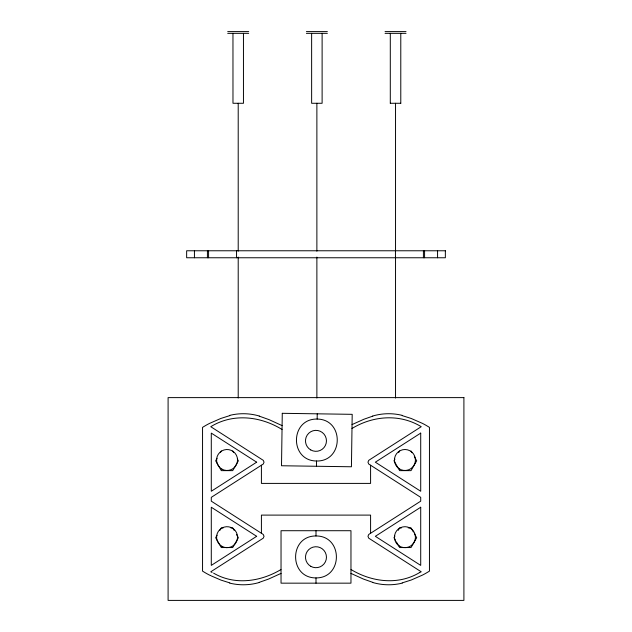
<?xml version="1.0" encoding="UTF-8"?>
<svg xmlns="http://www.w3.org/2000/svg" width="632" height="632" viewBox="0 0 632 632"><rect width="100%" height="100%" fill="white"/><g stroke="black" fill="none" stroke-linecap="round" stroke-linejoin="round"><path stroke-width="0.95" d="M316.474 466.258L316.545 461.012C343.729 461.558 344.345 419.316 317.161 419.063C289.977 418.526 289.361 460.76 316.545 461.012M317.161 419.063L317.232 413.818M217.076 458.326L215.654 460.791L221.334 470.635L232.702 470.635L238.383 460.791L237.435 459.148M220.386 452.591L221.334 450.948M217.076 535.249L215.654 537.706L221.334 547.549L232.702 547.549L238.383 537.706L236.487 534.427M219.912 530.327L221.334 527.87L223.23 527.87M394.913 459.148L393.965 460.791L399.645 470.635L411.013 470.635L416.693 460.791L414.331 456.691M398.705 452.591L399.645 450.948M394.913 536.07L393.965 537.706L395.387 540.17M398.231 530.327L399.645 527.87L401.541 527.87M351.985 428.488C373.046 415.651 399.795 413.565 421.228 426.703L368.733 460.333L367.966 462.182L368.733 464.038L420.714 497.344L420.714 501.16L368.733 534.459L367.966 536.315L368.733 538.172L421.228 571.802L419.901 572.442M281.035 573.398L268.624 579.038L259.223 582.364M352.048 424.586L363.85 419.261L372.777 416.132M419.545 572.608C398.097 585.445 371.719 582.056 350.965 569.511L350.965 530.714L281.035 530.714L281.035 569.511C260.645 581.709 234.796 585.556 213.584 573.145M229.811 415.603L220.766 418.487L209.611 423.377A68.09 68.09 0 0 0 204.934 425.936L202.801 427.208A1.746 1.746 0 0 0 202.548 427.406L202.548 571.091A1.746 1.746 0 0 0 202.801 571.288L204.934 572.568A68.09 68.09 0 0 0 209.611 575.136L210.582 575.594M402.189 582.894L411.234 580.018L422.389 575.128A68.09 68.09 0 0 0 427.066 572.56L429.199 571.288A1.746 1.746 0 0 0 429.452 571.091L429.452 427.406A1.746 1.746 0 0 0 429.199 427.208L427.066 425.928A68.09 68.09 0 0 0 422.389 423.361L411.234 418.487L402.189 415.603M316 535.96C288.816 535.817 288.816 578.059 316 577.917C343.184 578.059 343.184 535.817 316 535.96L316 530.714M227.718 31.6L248.7 31.6M306.386 31.6L327.36 31.6M385.054 31.6L406.028 31.6M227.718 33.346L248.7 33.346M306.386 33.346L327.36 33.346M385.054 33.346L406.028 33.346M390.307 103.277L400.775 103.277M230.806 527.87L232.702 527.87L234.124 530.327M408.169 527.87L411.013 527.87L413.383 531.97M229.811 582.894L221.089 580.137L211.175 575.871M259.223 416.132L269.098 419.656L282.093 425.613M372.777 582.364L363.376 579.038L350.965 573.398M212.099 572.442L210.772 571.802L263.267 538.172L264.034 536.315L263.267 534.459L211.286 501.16L211.286 497.344L263.267 464.038L264.034 462.182L263.267 460.333L210.772 426.703C232.924 412.98 260.487 416.172 282.038 429.476M411.013 450.948L411.961 452.591M414.331 533.606L416.693 537.706L411.013 547.549L399.645 547.549L396.335 541.806M232.702 450.948L233.65 452.591M437.565 250.77L437.565 257.761M424.578 250.77L424.578 257.761M423.416 250.77L423.416 257.761M400.783 33.346L400.783 103.277M395.537 103.277L395.537 251.157M395.537 257.074L395.537 398.049M395.45 250.77L395.45 257.761M390.3 33.346L390.3 103.277M370.589 465.223L370.589 483.401L261.411 483.401L261.411 465.223M370.589 533.274L370.589 515.104L261.411 515.104L261.411 533.274M350.965 569.685L350.965 583.162L281.035 583.162L281.035 569.685M322.115 33.346L322.115 103.277L311.639 103.277L311.631 33.346M316.877 103.277L316.877 251.157M316.877 257.074L316.877 398.049M316 577.917L316 583.162M243.454 33.346L243.454 103.277L232.979 103.277L232.963 33.346M238.209 103.277L238.209 251.157M238.209 257.074L238.209 398.049M236.55 250.77L236.55 257.761M208.584 250.77L208.584 257.761M207.422 250.77L207.422 257.761M194.435 250.77L194.435 257.761M372.738 416.014A56.532 56.532 0 0 1 402.244 415.374M229.756 415.374A56.532 56.532 0 0 1 259.262 416.014M402.244 583.123A56.532 56.532 0 0 1 372.738 582.491M259.262 582.491A56.532 56.532 0 0 1 229.756 583.123M282.275 413.312L281.509 465.752L351.432 466.772L352.198 414.331L282.275 413.312M256.663 462.182L211.286 491.254L211.286 433.11L256.663 462.182M256.663 536.315L211.286 565.387L211.286 507.243L256.663 536.315M420.714 433.11L375.337 462.182L420.714 491.254L420.714 433.11M420.714 507.243L375.337 536.315L420.714 565.387L420.714 507.243M445.355 250.77L186.645 250.77L186.645 257.761L445.355 257.761L445.355 250.77M463.904 397.615L168.096 397.615L168.096 600.4L463.904 600.4L463.904 397.615M310.731 566.296A10.491 10.491 0 0 0 326.46 557.219A10.491 10.491 0 0 0 310.731 548.134A10.491 10.491 0 0 0 310.731 566.296M310.731 449.929A10.491 10.491 0 0 0 326.46 440.844A10.491 10.491 0 0 0 310.731 431.759A10.491 10.491 0 0 0 310.731 449.929M221.816 469.078A10.491 10.491 0 0 0 237.553 459.993A10.491 10.491 0 0 0 221.816 450.916A10.491 10.491 0 0 0 221.816 469.078M221.816 546.269A10.491 10.491 0 0 0 237.553 537.184A10.491 10.491 0 0 0 221.816 528.099A10.491 10.491 0 0 0 221.816 546.269M399.061 468.683A10.491 10.491 0 0 0 415.406 460.744A10.491 10.491 0 0 0 400.356 450.561A10.491 10.491 0 0 0 399.061 468.683M399.061 545.866A10.491 10.491 0 0 0 415.406 537.935A10.491 10.491 0 0 0 400.356 527.752A10.491 10.491 0 0 0 399.061 545.866"/></g></svg>
